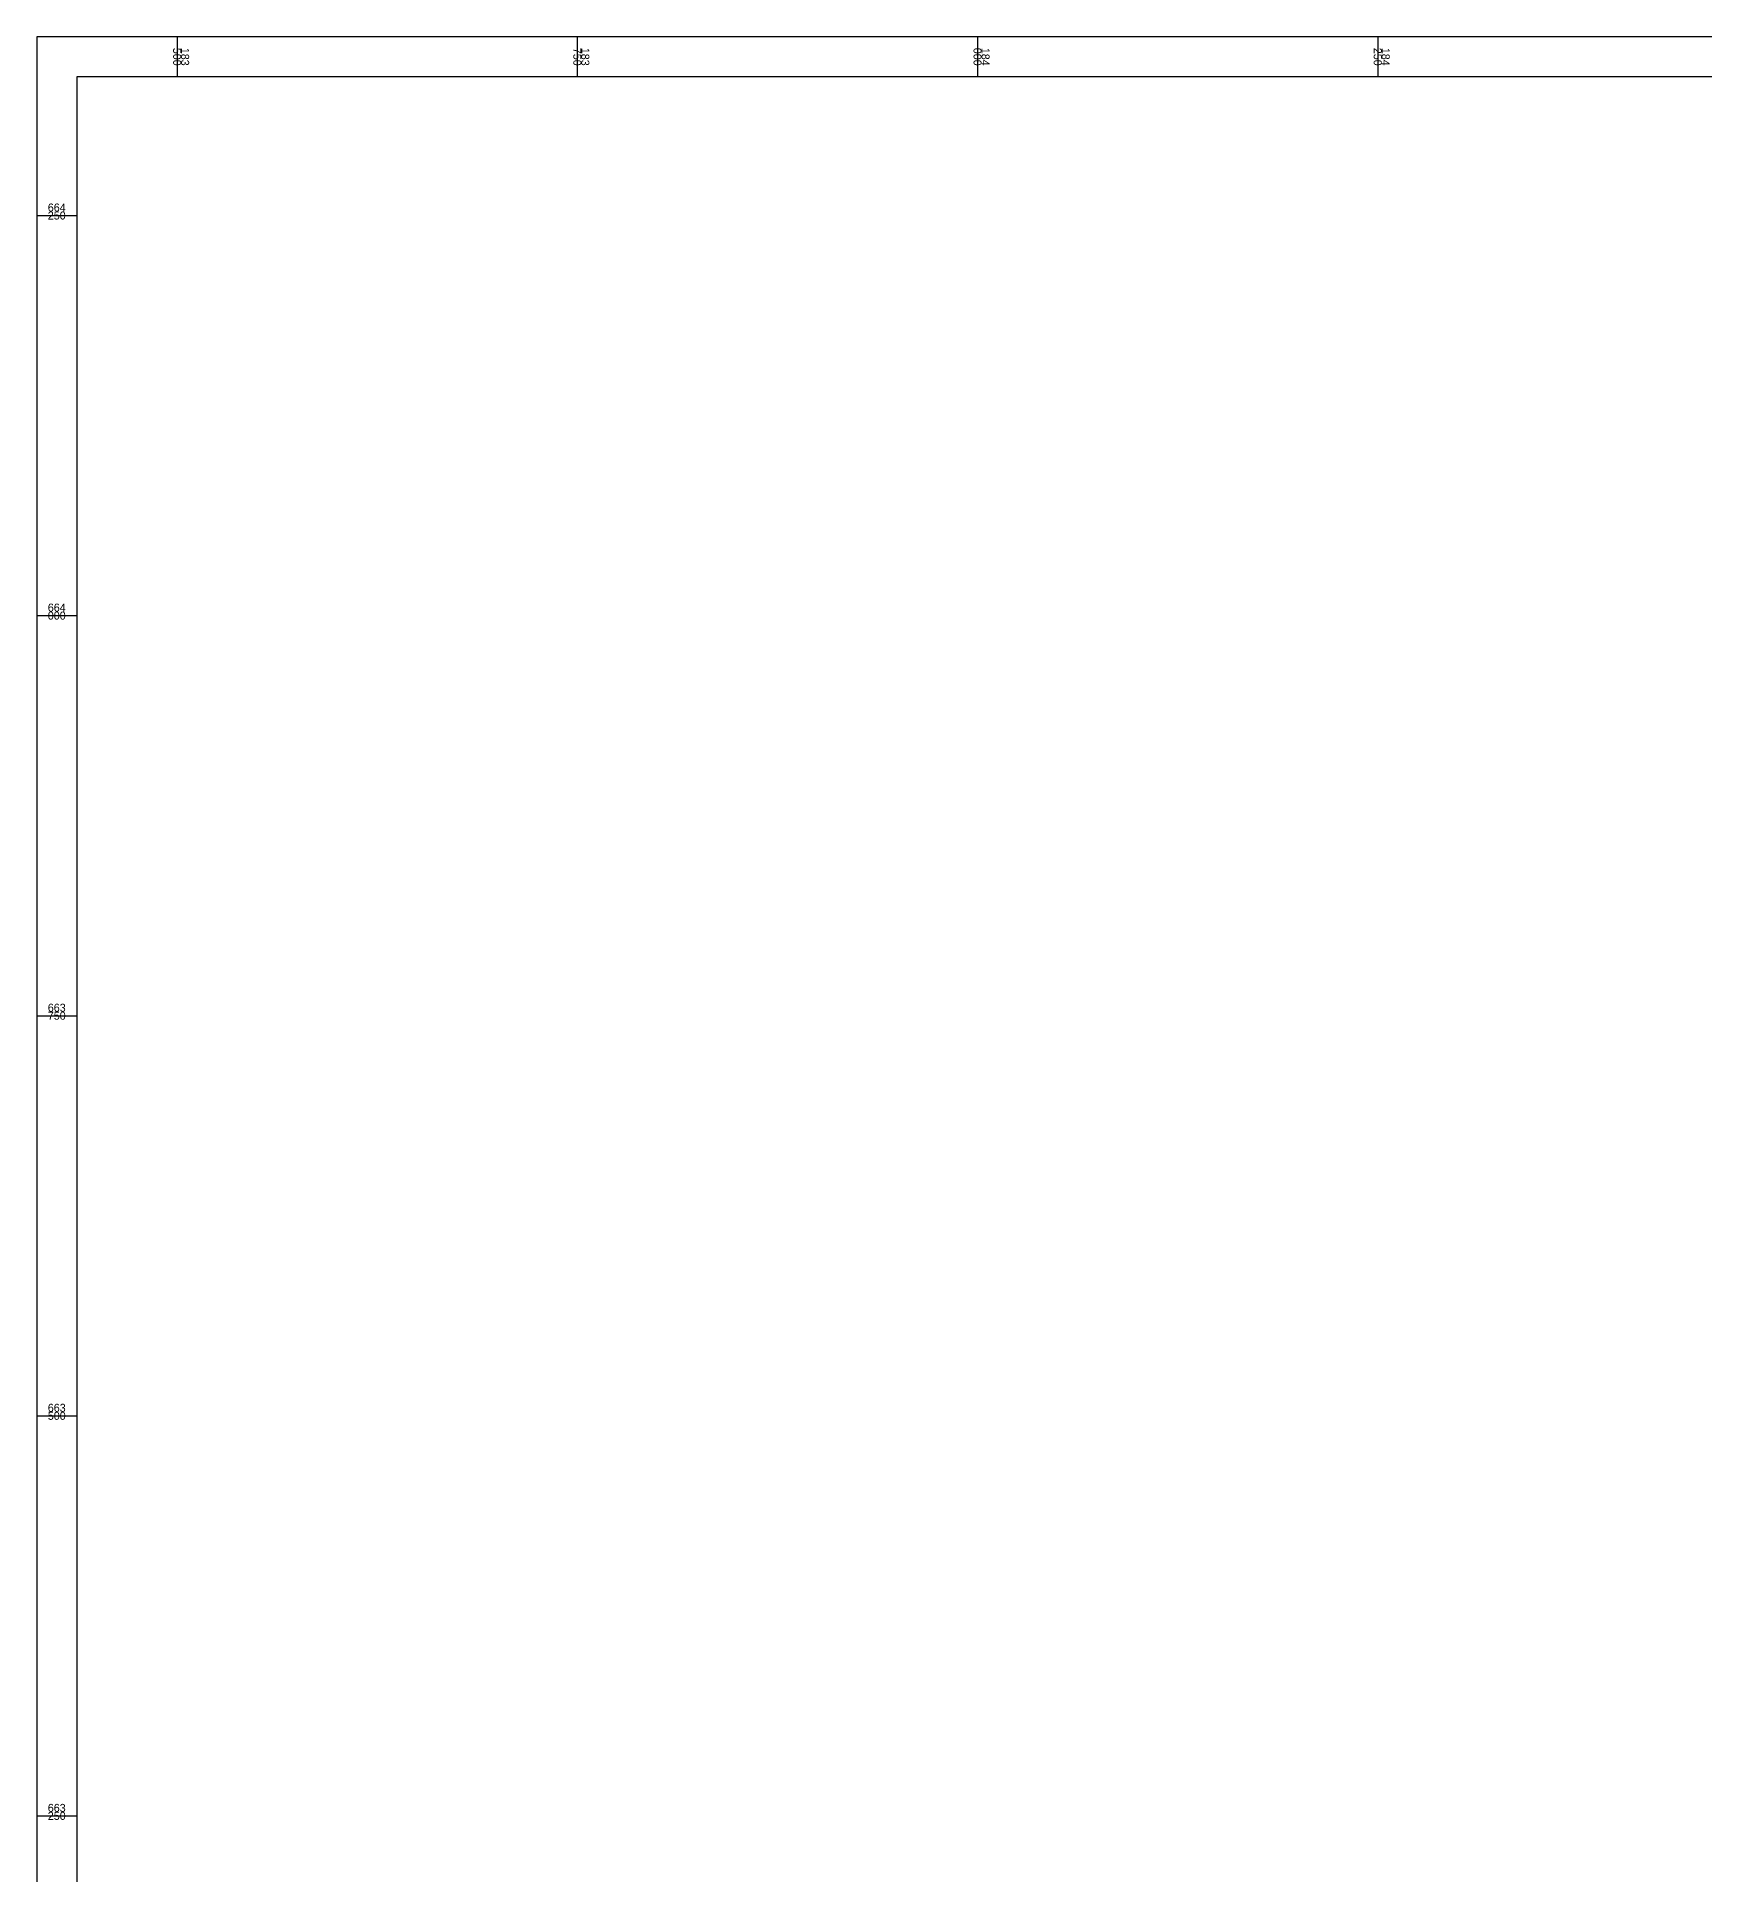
# Model space of a CAD drawing. Extents: x -493 to 187849, y -1657 to 664362.
# Drawn here: x 183412 to 184454, y 663214 to 664362 of the extents above; entities that cross this region are included whole.
import ezdxf
from ezdxf.enums import TextEntityAlignment as Align

# ---------------------------------------------------------------- set-up
doc = ezdxf.new("R2010")
doc.units = 0
doc.header["$MEASUREMENT"] = 0
doc.layers.get('0').update_dxf_attribs({"linetype": 'CONTINUOUS'})
doc.layers.add('TR_GILYON', color=7, linetype='CONTINUOUS')
doc.styles.add('TRHEBTXT', font='HEBTXT.SHX')

msp = doc.modelspace()

# ---------------------------------------------------------------- linework, layer by layer
at = {"linetype": 'CONTINUOUS'}
msp.add_lwpolyline([(183437.3, 663871.2), (183437.3, 658946.8)], dxfattribs=at)
at = {"layer": 'TR_GILYON', "linetype": 'CONTINUOUS'}
for p, q in [((183500, 664361.7), (183500, 664336.7)), ((183750, 664361.7), (183750, 664336.7)), ((184000, 664361.7), (184000, 664336.7)), ((184250, 664361.7), (184250, 664336.7)), ((183412.3, 664250), (183437.3, 664250)), ((183412.3, 664000), (183437.3, 664000)), ((183412.3, 663750), (183437.3, 663750)), ((183412.3, 663500), (183437.3, 663500)), ((183412.3, 663250), (183437.3, 663250))]:
    msp.add_line(p, q, dxfattribs=at)
for points in [[(183412.3, 658921.8), (187848.8, 658921.8), (187848.8, 664361.7), (183412.3, 664361.7), (183412.3, 658921.8)], [(183437.3, 658946.8), (187823.8, 658946.8), (187823.8, 664336.7), (183437.3, 664336.7), (183437.3, 658946.8)]]:
    msp.add_lwpolyline(points, dxfattribs=at)

# ---------------------------------------------------------------- texts
at = {"layer": 'TR_GILYON', "linetype": 'CONTINUOUS', "style": 'TRHEBTXT'}
for s, p in [('500', (183497.5, 664349.2)), ('183', (183502.5, 664349.2)), ('750', (183747.5, 664349.2)), ('183', (183752.5, 664349.2)), ('000', (183997.5, 664349.2)), ('184', (184002.5, 664349.2)), ('250', (184247.5, 664349.2)), ('184', (184252.5, 664349.2))]:
    msp.add_text(s, height=5, rotation=270, dxfattribs=at).set_placement(p, align=Align.CENTER)
for s, p in [('664', (183424.8, 664252.5)), ('250', (183424.8, 664247.5)), ('664', (183424.8, 664002.5)), ('000', (183424.8, 663997.5)), ('663', (183424.8, 663752.5)), ('750', (183424.8, 663747.5)), ('500', (183424.8, 663497.5)), ('663', (183424.8, 663502.5)), ('663', (183424.8, 663252.5)), ('250', (183424.8, 663247.5))]:
    msp.add_text(s, height=5, dxfattribs=at).set_placement(p, align=Align.CENTER)

doc.saveas('drawing.dxf')
